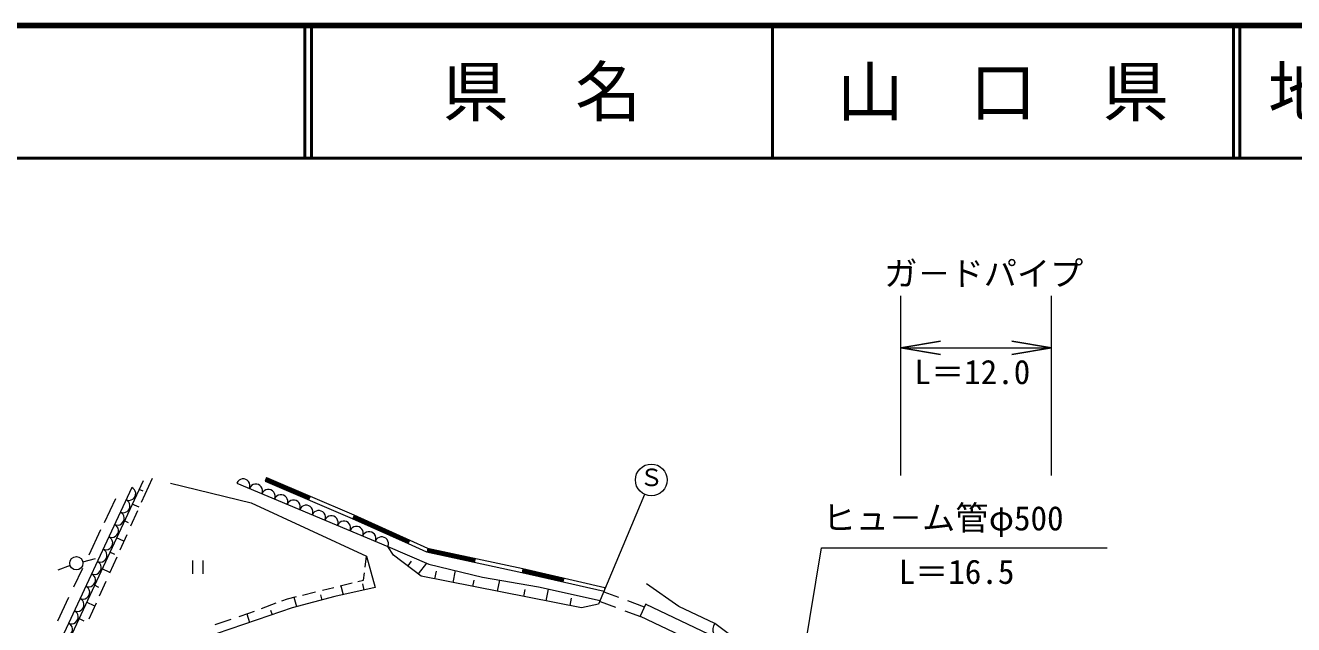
# Model space of a CAD drawing. Units: millimetres, scale not verified. Extents: x 40000 to 680000, y 20000 to 380000.
# Drawn here: x 276670 to 372295, y 334832 to 380000 of the extents above; entities that cross this region are included whole.
import ezdxf
from ezdxf.enums import TextEntityAlignment as Align

# ---------------------------------------------------------------- set-up
doc = ezdxf.new("R2010")
doc.units = ezdxf.units.MM
doc.header["$LTSCALE"] = 1000
for name, color, linetype, lineweight in [('M-BGD', 7, 'Continuous', 13), ('M-STR-HTXT', 7, 'Continuous', 13), ('M-TTL', 7, 'Continuous', 25), ('M-TTL-LINE', 7, 'Continuous', 50), ('M-TTL-TXT', 7, 'Continuous', 25)]:
    doc.layers.add(name, color=color, linetype=linetype, lineweight=lineweight)
doc.styles.add('ＭＳ ゴシック', font='')
doc.styles.get('ＭＳ ゴシック').set_extended_font_data('MS Gothic')

msp = doc.modelspace()

# ---------------------------------------------------------------- linework, layer by layer
at = {"layer": 'M-BGD'}
for p, q in [((285547, 345681), (278079, 329620)), ((286222, 345849), (285412, 344045)), ((287607, 345499), (293690, 344003)), ((292615, 345504), (304007, 340732)), ((294860, 345932), (294741, 345656)), ((294741, 345656), (301310, 342832)), ((294761, 345702), (298045, 344290)), ((294781, 345748), (298065, 344336)), ((294800, 345794), (298085, 344382)), ((294820, 345840), (298105, 344428)), ((294840, 345886), (298124, 344474)), ((294860, 345932), (301431, 343107)), ((284696, 345173), (277324, 329366)), ((283464, 344325), (282604, 342511)), ((285554, 344882), (285243, 345027)), ((298144, 344520), (298026, 344244)), ((285127, 343409), (284608, 342252)), ((285241, 343685), (284729, 343923)), ((293690, 344003), (302389, 339993)), ((284442, 342515), (284140, 342656)), ((301310, 342832), (305542, 340937)), ((301331, 342878), (305563, 340983)), ((301351, 342923), (305583, 341028)), ((301372, 342969), (305603, 341074)), ((301392, 343015), (305624, 341120)), ((301412, 343060), (305644, 341165)), ((301431, 343107), (305666, 341210)), ((282347, 341967), (281445, 340063)), ((284313, 341595), (283797, 340445)), ((284099, 341118), (283545, 341376)), ((304007, 340732), (307102, 339377)), ((304425, 340079), (304007, 340732)), ((305542, 340937), (306903, 340311)), ((305666, 341210), (306998, 340597)), ((306967, 340451), (310552, 339678)), ((306977, 340499), (310562, 339727)), ((306988, 340548), (310573, 339776)), ((306998, 340597), (314170, 339052)), ((280992, 339576), (281963, 339829)), ((283561, 339921), (283023, 338722)), ((283416, 340120), (283042, 340294)), ((289290, 338656), (289290, 339656)), ((290040, 339656), (290040, 338656)), ((302289, 339163), (302389, 339993)), ((302389, 339993), (303043, 337635)), ((306519, 338482), (304425, 340079)), ((305759, 339608), (305495, 339263)), ((306903, 340311), (314106, 338759)), ((306946, 340353), (310531, 339580)), ((306956, 340402), (310541, 339629)), ((310583, 339825), (310520, 339532)), ((280043, 339284), (279110, 338933)), ((280973, 339067), (280305, 337658)), ((283044, 338767), (282459, 339039)), ((302170, 338180), (302237, 338732)), ((306909, 339462), (306293, 338654)), ((307102, 339377), (311135, 338416)), ((307645, 338871), (307528, 338282)), ((309070, 338908), (308892, 338012)), ((314106, 338759), (320302, 337351)), ((314117, 338808), (317215, 338104)), ((314128, 338857), (317226, 338152)), ((314139, 338905), (317237, 338201)), ((314150, 338954), (317248, 338250)), ((314161, 339003), (317259, 338299)), ((314170, 339052), (320368, 337643)), ((282218, 337639), (281880, 337796)), ((282741, 338093), (282239, 336975)), ((299071, 337425), (299935, 337636)), ((303043, 337635), (300014, 336944)), ((300406, 337751), (301306, 337970)), ((300466, 337765), (300622, 337082)), ((301734, 338074), (302170, 338180)), ((302093, 337898), (302198, 337442)), ((318595, 336091), (306519, 338482)), ((310474, 338189), (310381, 337717)), ((311135, 338416), (315357, 337678)), ((312412, 338193), (312244, 337348)), ((315357, 337678), (320010, 336654)), ((317270, 338347), (317204, 338055)), ((320368, 337643), (320302, 337351)), ((325934, 336210), (323497, 337915)), ((279932, 336870), (279086, 335084)), ((296015, 336628), (296422, 336780)), ((296422, 336780), (297113, 336948)), ((300014, 336944), (296795, 336109)), ((296918, 336900), (297103, 336189)), ((297568, 337059), (298550, 337298)), ((298919, 337085), (299022, 336686)), ((314331, 337471), (314229, 336955)), ((316092, 337516), (315915, 336622)), ((317832, 336822), (317722, 336264)), ((320293, 337315), (321400, 336904)), ((322066, 336657), (323335, 336186)), ((281904, 336229), (281286, 336516)), ((282004, 336451), (281461, 335241)), ((292778, 335447), (293529, 335701)), ((293529, 335701), (293944, 335856)), ((296795, 336109), (294154, 335184)), ((294484, 336057), (295590, 336469)), ((295162, 335917), (295280, 335578)), ((319891, 336369), (318595, 336091)), ((320015, 336566), (321166, 336138)), ((321861, 335880), (323057, 335436)), ((323445, 336397), (323032, 335477)), ((323462, 336379), (328675, 333892)), ((328663, 334921), (325934, 336210)), ((281106, 335101), (280713, 335283)), ((294154, 335184), (289005, 333434)), ((290972, 334836), (292181, 335245)), ((293358, 335643), (293581, 334989)), ((323032, 335477), (328161, 333030)), ((339887, 326473), (328663, 334921))]:
    msp.add_line(p, q, dxfattribs=at)
msp.add_circle((280514, 339458), 500, dxfattribs=at)
for centre, radius, start, end in [((293090, 345305), 515, 337.27053, 157.27053), ((294039, 344907), 515, 337.27053, 157.27053), ((284479, 344709), 513, 244.99799, 64.99799), ((294989, 344510), 515, 337.27053, 157.27053), ((295938, 344112), 515, 337.27053, 157.27053), ((283612, 342849), 513, 244.99799, 64.99799), ((284046, 343779), 513, 244.99799, 64.99799), ((296887, 343714), 515, 337.27053, 157.27053), ((297836, 343317), 515, 337.27053, 157.27053), ((298786, 342919), 515, 337.27053, 157.27053), ((283178, 341919), 513, 244.99799, 64.99799), ((299735, 342521), 515, 337.27053, 157.27053), ((300684, 342124), 515, 337.27053, 157.27053), ((282745, 340989), 513, 244.99799, 64.99799), ((301634, 341726), 515, 337.27053, 157.27053), ((302583, 341328), 515, 337.27053, 157.27053), ((303532, 340931), 515, 337.27053, 157.27053), ((282311, 340059), 513, 244.99799, 64.99799), ((281878, 339129), 513, 244.99799, 64.99799), ((281444, 338199), 513, 244.99799, 64.99799), ((281010, 337270), 513, 244.99799, 64.99799), ((280577, 336340), 513, 244.99799, 64.99799), ((280143, 335410), 513, 244.99799, 64.99799), ((279709, 334480), 513, 244.99799, 64.99799), ((329287, 334452), 780, 143.03259, 323.03259)]:
    msp.add_arc(centre, radius, start, end, dxfattribs=at)
at = {"layer": 'M-STR-HTXT'}
for p, q in [((342681, 346061), (342681, 359606)), ((354046, 346061), (354046, 359606)), ((323356, 344649), (319891, 336369)), ((331756, 310399), (336687, 340620)), ((336687, 340620), (358224, 340620))]:
    msp.add_line(p, q, dxfattribs=at)
msp.add_circle((323861, 345738), 1200, dxfattribs=at)
at = {"layer": 'M-TTL', "color": 2, "lineweight": 140}
msp.add_line((680000, 380000), (40000, 380000), dxfattribs=at)
at = {"layer": 'M-TTL'}
for p, q in [((342681, 355705), (345681, 356205)), ((354046, 355705), (351046, 356205)), ((342681, 355705), (345681, 355205)), ((354046, 355705), (351046, 355205))]:
    msp.add_line(p, q, dxfattribs=at)
at = {"layer": 'M-TTL', "lineweight": 13}
msp.add_line((342681, 355705), (354046, 355705), dxfattribs=at)
at = {"layer": 'M-TTL-LINE'}
for p, q in [((297750, 380000), (297750, 370000)), ((298250, 380000), (298250, 370000)), ((333000, 380000), (333000, 370000)), ((367750, 380000), (367750, 370000)), ((368250, 380000), (368250, 370000)), ((40000, 370000), (680000, 370000))]:
    msp.add_line(p, q, dxfattribs=at)

# ---------------------------------------------------------------- texts
at = {"layer": 'M-STR-HTXT', "style": 'ＭＳ ゴシック'}
for s, height, p in [('ガ－ドパイプ', 1833, (341430, 359830)), ('L＝12.0', 1833, (343703, 352410)), ('Ｓ', 1320, (322971, 344877)), ('ヒュ－ム管', 1833, (336778, 341417)), ('φ500', 1833, (349314, 341385)), ('L＝16.5', 1833, (342508, 337354))]:
    msp.add_text(s, height=height, dxfattribs=at).set_placement(p, align=Align.BOTTOM_LEFT)
at = {"layer": 'M-TTL-TXT', "style": 'ＭＳ ゴシック'}
for s, p in [('県\u3000名', (315625, 375000)), ('山\u3000口\u3000県', (350375, 375000))]:
    msp.add_text(s, height=3666, dxfattribs=at).set_placement(p, align=Align.MIDDLE_CENTER)
msp.add_text('地 名', height=3666, dxfattribs=at).set_placement((370380, 375000), align=Align.MIDDLE_LEFT)

doc.saveas('drawing.dxf')
